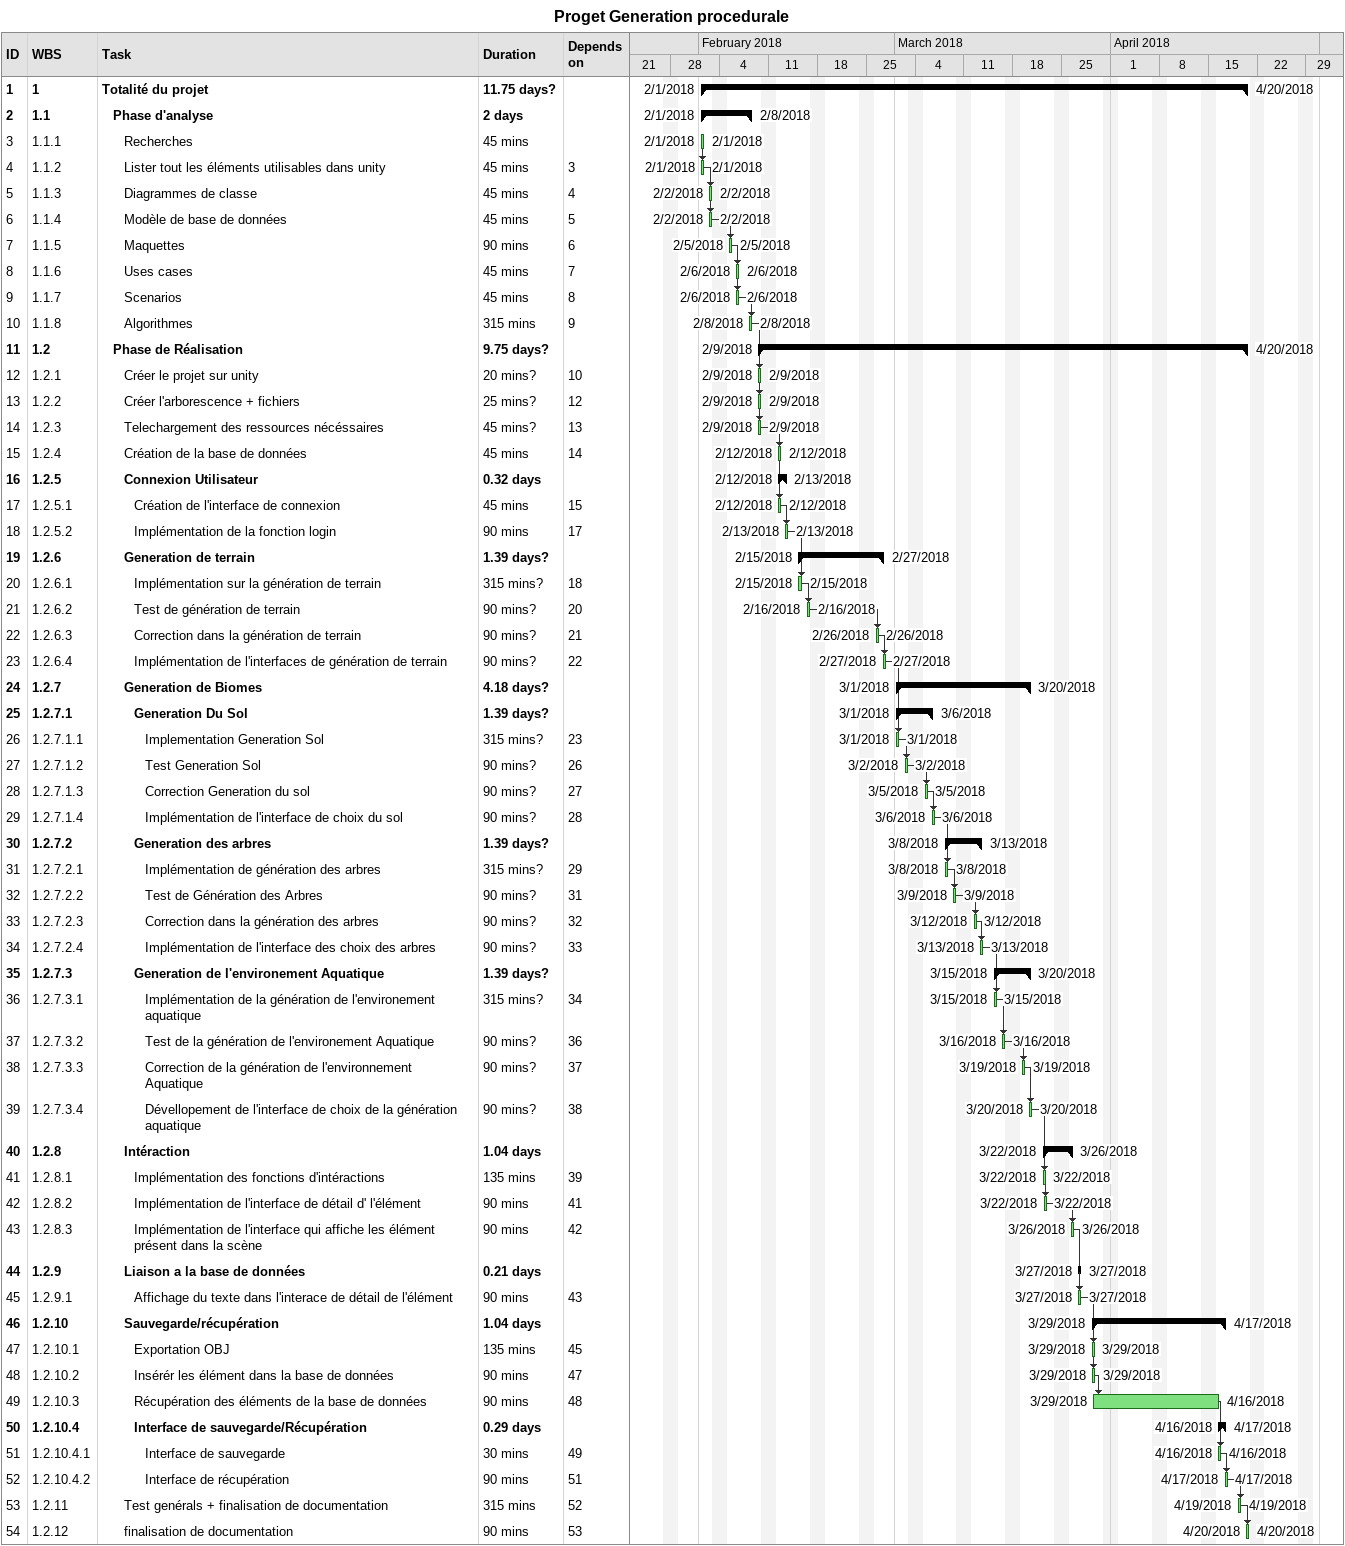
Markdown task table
Proget Generation procedurale

| ID | WBS | Task | Duration | Start | Finish | Predecessors |
|---|---|---|---|---|---|---|
| 1 | 1 | **Totalité du projet** | 11.75d? | 2018-02-01 | 2018-04-20 |  |
| 2 | 1.1 | **Phase d'analyse** | 2d | 2018-02-01 | 2018-02-08 |  |
| 3 | 1.1.1 | Recherches | 45min | 2018-02-01 | 2018-02-01 |  |
| 4 | 1.1.2 | Lister tout les éléments utilisables dans unity | 45min | 2018-02-01 | 2018-02-01 | 3 |
| 5 | 1.1.3 | Diagrammes de classe | 45min | 2018-02-02 | 2018-02-02 | 4 |
| 6 | 1.1.4 | Modèle de base de données | 45min | 2018-02-02 | 2018-02-02 | 5 |
| 7 | 1.1.5 | Maquettes | 90min | 2018-02-05 | 2018-02-05 | 6 |
| 8 | 1.1.6 | Uses cases | 45min | 2018-02-06 | 2018-02-06 | 7 |
| 9 | 1.1.7 | Scenarios | 45min | 2018-02-06 | 2018-02-06 | 8 |
| 10 | 1.1.8 | Algorithmes | 315min | 2018-02-08 | 2018-02-08 | 9 |
| 11 | 1.2 | **Phase de Réalisation** | 9.75d? | 2018-02-09 | 2018-04-20 |  |
| 12 | 1.2.1 | Créer le projet sur unity | 20min? | 2018-02-09 | 2018-02-09 | 10 |
| 13 | 1.2.2 | Créer l'arborescence + fichiers | 25min? | 2018-02-09 | 2018-02-09 | 12 |
| 14 | 1.2.3 | Telechargement des ressources nécéssaires | 45min? | 2018-02-09 | 2018-02-09 | 13 |
| 15 | 1.2.4 | Création de la base de données | 45min | 2018-02-12 | 2018-02-12 | 14 |
| 16 | 1.2.5 | **Connexion Utilisateur** | 0.32d | 2018-02-12 | 2018-02-13 |  |
| 17 | 1.2.5.1 | Création de l'interface de connexion | 45min | 2018-02-12 | 2018-02-12 | 15 |
| 18 | 1.2.5.2 | Implémentation de la fonction login | 90min | 2018-02-13 | 2018-02-13 | 17 |
| 19 | 1.2.6 | **Generation de terrain** | 1.39d? | 2018-02-15 | 2018-02-27 |  |
| 20 | 1.2.6.1 | Implémentation sur la génération de terrain | 315min? | 2018-02-15 | 2018-02-15 | 18 |
| 21 | 1.2.6.2 | Test de génération de terrain | 90min? | 2018-02-16 | 2018-02-16 | 20 |
| 22 | 1.2.6.3 | Correction dans la génération de terrain | 90min? | 2018-02-26 | 2018-02-26 | 21 |
| 23 | 1.2.6.4 | Implémentation de l'interfaces de génération de terrain | 90min? | 2018-02-27 | 2018-02-27 | 22 |
| 24 | 1.2.7 | **Generation de Biomes** | 4.18d? | 2018-03-01 | 2018-03-20 |  |
| 25 | 1.2.7.1 | **Generation Du Sol** | 1.39d? | 2018-03-01 | 2018-03-06 |  |
| 26 | 1.2.7.1.1 | Implementation Generation Sol | 315min? | 2018-03-01 | 2018-03-01 | 23 |
| 27 | 1.2.7.1.2 | Test Generation Sol | 90min? | 2018-03-02 | 2018-03-02 | 26 |
| 28 | 1.2.7.1.3 | Correction Generation du sol | 90min? | 2018-03-05 | 2018-03-05 | 27 |
| 29 | 1.2.7.1.4 | Implémentation de l'interface de choix du sol | 90min? | 2018-03-06 | 2018-03-06 | 28 |
| 30 | 1.2.7.2 | **Generation des arbres** | 1.39d? | 2018-03-08 | 2018-03-13 |  |
| 31 | 1.2.7.2.1 | Implémentation de génération des arbres | 315min? | 2018-03-08 | 2018-03-08 | 29 |
| 32 | 1.2.7.2.2 | Test de Génération des Arbres | 90min? | 2018-03-09 | 2018-03-09 | 31 |
| 33 | 1.2.7.2.3 | Correction dans la génération des arbres | 90min? | 2018-03-12 | 2018-03-12 | 32 |
| 34 | 1.2.7.2.4 | Implémentation de l'interface des choix des arbres | 90min? | 2018-03-13 | 2018-03-13 | 33 |
| 35 | 1.2.7.3 | **Generation de l'environement Aquatique** | 1.39d? | 2018-03-15 | 2018-03-20 |  |
| 36 | 1.2.7.3.1 | Implémentation de la génération de l'environement aquatique | 315min? | 2018-03-15 | 2018-03-15 | 34 |
| 37 | 1.2.7.3.2 | Test de la génération de l'environement Aquatique | 90min? | 2018-03-16 | 2018-03-16 | 36 |
| 38 | 1.2.7.3.3 | Correction de la génération de l'environnement Aquatique | 90min? | 2018-03-19 | 2018-03-19 | 37 |
| 39 | 1.2.7.3.4 | Dévellopement de l'interface de choix de la génération aquatique | 90min? | 2018-03-20 | 2018-03-20 | 38 |
| 40 | 1.2.8 | **Intéraction** | 1.04d | 2018-03-22 | 2018-03-26 |  |
| 41 | 1.2.8.1 | Implémentation des fonctions d'intéractions | 135min | 2018-03-22 | 2018-03-22 | 39 |
| 42 | 1.2.8.2 | Implémentation de l'interface de détail d' l'élément | 90min | 2018-03-22 | 2018-03-22 | 41 |
| 43 | 1.2.8.3 | Implémentation de l'interface qui affiche les élément présent dans la scène | 90min | 2018-03-26 | 2018-03-26 | 42 |
| 44 | 1.2.9 | **Liaison a la base de données** | 0.21d | 2018-03-27 | 2018-03-27 |  |
| 45 | 1.2.9.1 | Affichage du texte dans l'interace de détail de l'élément | 90min | 2018-03-27 | 2018-03-27 | 43 |
| 46 | 1.2.10 | **Sauvegarde/récupération** | 1.04d | 2018-03-29 | 2018-04-17 |  |
| 47 | 1.2.10.1 | Exportation OBJ | 135min | 2018-03-29 | 2018-03-29 | 45 |
| 48 | 1.2.10.2 | Insérér les élément dans la base de données | 90min | 2018-03-29 | 2018-03-29 | 47 |
| 49 | 1.2.10.3 | Récupération des éléments de la base de données | 90min | 2018-03-29 | 2018-04-16 | 48 |
| 50 | 1.2.10.4 | **Interface de sauvegarde/Récupération** | 0.29d | 2018-04-16 | 2018-04-17 |  |
| 51 | 1.2.10.4.1 | Interface de sauvegarde | 30min | 2018-04-16 | 2018-04-16 | 49 |
| 52 | 1.2.10.4.2 | Interface de récupération | 90min | 2018-04-17 | 2018-04-17 | 51 |
| 53 | 1.2.11 | Test genérals + finalisation de documentation | 315min | 2018-04-19 | 2018-04-19 | 52 |
| 54 | 1.2.12 | finalisation de documentation | 90min | 2018-04-20 | 2018-04-20 | 53 |
